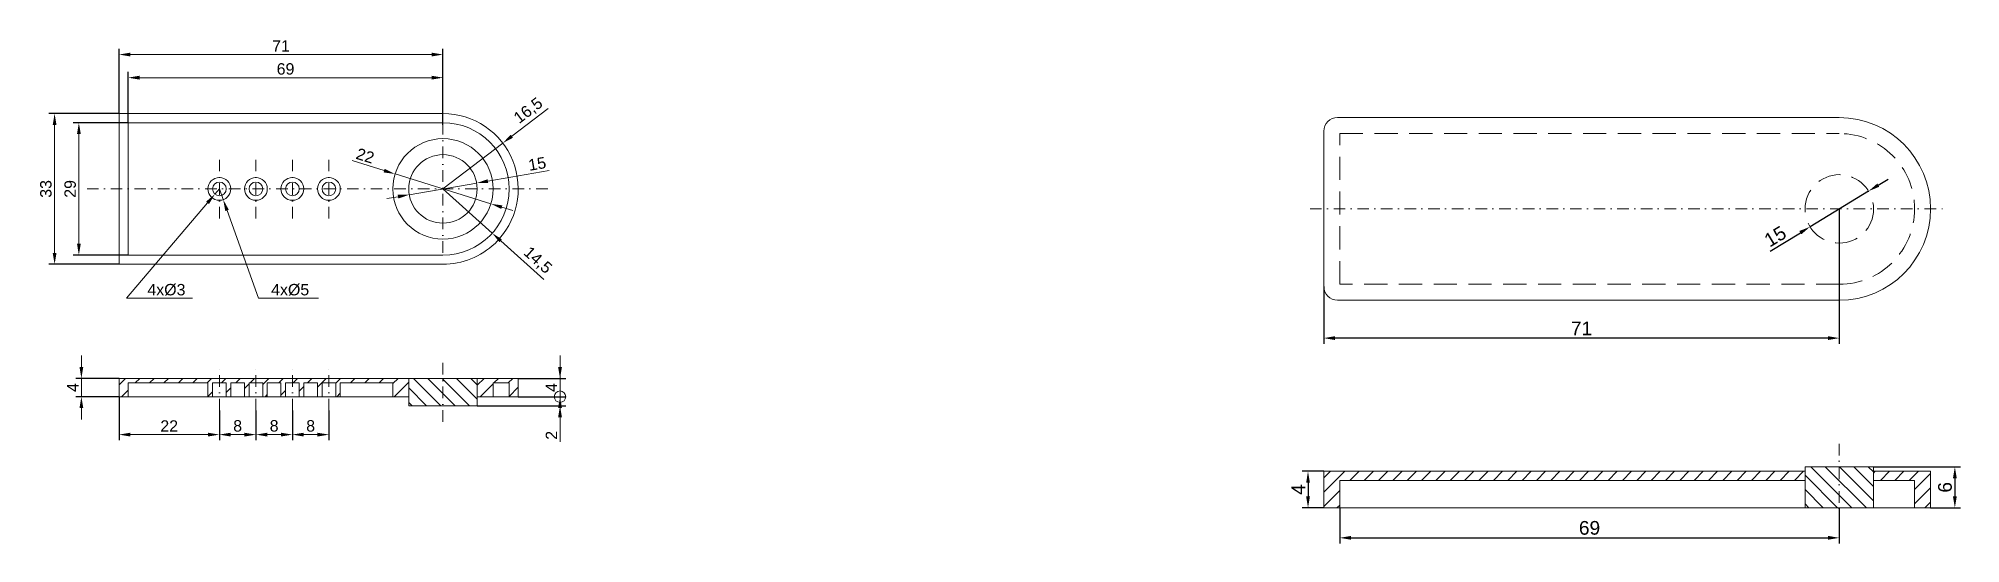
# Model space of a CAD drawing. Header units: millimetres. Extents: x 97 to 518, y 67 to 178.
import ezdxf

# ---------------------------------------------------------------- set-up
doc = ezdxf.new("R2010")
doc.units = ezdxf.units.MM
doc.linetypes.add('TRAZO_Y_PUNTO', pattern=[25.4, 12.7, -6.35, 0, -6.35])
doc.linetypes.add('TRAZOS', pattern=[19.05, 12.7, -6.35])
for name, color, linetype, lineweight in [('01_Contornos', 7, 'Continuous', 20), ('02_Ocultas', 4, 'TRAZOS', 20), ('03_Ejes', 1, 'TRAZO_Y_PUNTO', 18), ('04_Cotas', 3, 'Continuous', 18)]:
    doc.layers.add(name, color=color, linetype=linetype, lineweight=lineweight)
doc.styles.add('UNE', font='arial.ttf')
doc.dimstyles.new('CotasUNE', dxfattribs={"dimtxt": 3, "dimasz": 2.5, "dimexe": 1.25, "dimexo": 0, "dimtad": 1, "dimtxsty": 'UNE', "dimcen": 2.5, "dimclrd": 256, "dimclrt": 256, "dimadec": 0, "dimazin": 0, "dimtfac": 1, "dimtmove": 0, "dimatfit": 3, "dimfxl": 1, "dimarcsym": 0})
doc.dimstyles.new('UNE-cotas', dxfattribs={"dimtxt": 2.5, "dimasz": 2.5, "dimexe": 1.25, "dimexo": 0, "dimtad": 1, "dimtxsty": 'UNE', "dimcen": 2.5, "dimclrd": 256, "dimclrt": 256, "dimadec": 0, "dimazin": 0, "dimtfac": 1, "dimtmove": 0, "dimatfit": 3, "dimfxl": 1, "dimtfillclr": 256, "dimlwd": -1, "dimarcsym": 0})

# ---------------------------------------------------------------- blocks, each defined once
blk = doc.blocks.new('*D4')
at = {"layer": '04_Cotas', "color": 0, "lineweight": -2, "transparency": 16777216}
for p, q in [((114.77, 99.56), (114.77, 90.01)), ((136.77, 96.56), (136.77, 90.01))]:
    blk.add_line(p, q, dxfattribs=at)
at = {"layer": '04_Cotas', "linetype": 'Continuous', "transparency": 16777216}
blk.add_line((117.27, 91.26), (134.27, 91.26), dxfattribs=at)
at = {"layer": '04_Cotas', "transparency": 16777216}
for points in [[(117.27, 91.67), (117.27, 90.84), (114.77, 91.26)], [(134.27, 91.67), (134.27, 90.84), (136.77, 91.26)]]:
    blk.add_solid(points, dxfattribs=at)
at = {"layer": '04_Cotas', "transparency": 16777216, "insert": (125.77, 93.14), "char_height": 2.5, "attachment_point": 5, "style": 'UNE'}
blk.add_mtext('22', dxfattribs=at)
blk = doc.blocks.new('*D5')
at = {"layer": '04_Cotas', "color": 0, "lineweight": -2, "transparency": 16777216}
for p, q in [((136.77, 96.56), (136.77, 90.01)), ((144.77, 96.56), (144.77, 90.01))]:
    blk.add_line(p, q, dxfattribs=at)
at = {"layer": '04_Cotas', "linetype": 'Continuous', "transparency": 16777216}
blk.add_line((139.27, 91.26), (142.27, 91.26), dxfattribs=at)
at = {"layer": '04_Cotas', "transparency": 16777216}
for points in [[(139.27, 91.67), (139.27, 90.84), (136.77, 91.26)], [(142.27, 91.67), (142.27, 90.84), (144.77, 91.26)]]:
    blk.add_solid(points, dxfattribs=at)
at = {"layer": '04_Cotas', "transparency": 16777216, "insert": (140.77, 93.16), "char_height": 2.5, "attachment_point": 5, "style": 'UNE'}
blk.add_mtext('8', dxfattribs=at)
blk = doc.blocks.new('*D6')
at = {"layer": '04_Cotas', "color": 0, "lineweight": -2, "transparency": 16777216}
for p, q in [((144.77, 96.56), (144.77, 90.01)), ((152.77, 96.56), (152.77, 90.01))]:
    blk.add_line(p, q, dxfattribs=at)
at = {"layer": '04_Cotas', "linetype": 'Continuous', "transparency": 16777216}
blk.add_line((147.27, 91.26), (150.27, 91.26), dxfattribs=at)
at = {"layer": '04_Cotas', "transparency": 16777216}
for points in [[(147.27, 91.67), (147.27, 90.84), (144.77, 91.26)], [(150.27, 91.67), (150.27, 90.84), (152.77, 91.26)]]:
    blk.add_solid(points, dxfattribs=at)
at = {"layer": '04_Cotas', "transparency": 16777216, "insert": (148.77, 93.16), "char_height": 2.5, "attachment_point": 5, "style": 'UNE'}
blk.add_mtext('8', dxfattribs=at)
blk = doc.blocks.new('*D7')
at = {"layer": '04_Cotas', "color": 0, "lineweight": -2, "transparency": 16777216}
for p, q in [((152.77, 96.56), (152.77, 90.01)), ((160.77, 96.56), (160.77, 90.01))]:
    blk.add_line(p, q, dxfattribs=at)
at = {"layer": '04_Cotas', "linetype": 'Continuous', "transparency": 16777216}
blk.add_line((155.27, 91.26), (158.27, 91.26), dxfattribs=at)
at = {"layer": '04_Cotas', "transparency": 16777216}
for points in [[(155.27, 91.67), (155.27, 90.84), (152.77, 91.26)], [(158.27, 91.67), (158.27, 90.84), (160.77, 91.26)]]:
    blk.add_solid(points, dxfattribs=at)
at = {"layer": '04_Cotas', "transparency": 16777216, "insert": (156.77, 93.16), "char_height": 2.5, "attachment_point": 5, "style": 'UNE'}
blk.add_mtext('8', dxfattribs=at)
blk = doc.blocks.new('*D8')
at = {"layer": '04_Cotas', "color": 0, "lineweight": -2, "transparency": 16777216}
for p, q in [((116.77, 159.56), (116.77, 170.67)), ((185.77, 159.06), (185.77, 170.67))]:
    blk.add_line(p, q, dxfattribs=at)
at = {"layer": '04_Cotas', "linetype": 'Continuous', "transparency": 16777216}
blk.add_line((119.27, 169.42), (183.27, 169.42), dxfattribs=at)
at = {"layer": '04_Cotas', "transparency": 16777216}
for points in [[(119.27, 169.84), (119.27, 169), (116.77, 169.42)], [(183.27, 169.84), (183.27, 169), (185.77, 169.42)]]:
    blk.add_solid(points, dxfattribs=at)
at = {"layer": '04_Cotas', "transparency": 16777216, "insert": (151.27, 171.32), "char_height": 2.5, "attachment_point": 5, "style": 'UNE'}
blk.add_mtext('69', dxfattribs=at)
blk = doc.blocks.new('*D9')
at = {"layer": '04_Cotas', "color": 0, "lineweight": -2, "transparency": 16777216}
for p, q in [((114.77, 161.56), (114.77, 175.73)), ((185.77, 170.67), (185.77, 175.73))]:
    blk.add_line(p, q, dxfattribs=at)
at = {"layer": '04_Cotas', "linetype": 'Continuous', "transparency": 16777216}
blk.add_line((117.27, 174.48), (183.27, 174.48), dxfattribs=at)
at = {"layer": '04_Cotas', "transparency": 16777216}
for points in [[(117.27, 174.9), (117.27, 174.07), (114.77, 174.48)], [(183.27, 174.9), (183.27, 174.07), (185.77, 174.48)]]:
    blk.add_solid(points, dxfattribs=at)
at = {"layer": '04_Cotas', "transparency": 16777216, "insert": (150.27, 176.36), "char_height": 2.5, "attachment_point": 5, "style": 'UNE'}
blk.add_mtext('71', dxfattribs=at)
blk = doc.blocks.new('*D10')
at = {"layer": '04_Cotas', "color": 0, "lineweight": -2, "transparency": 16777216}
for p, q in [((116.77, 159.56), (104.72, 159.56)), ((116.77, 130.56), (104.72, 130.56))]:
    blk.add_line(p, q, dxfattribs=at)
at = {"layer": '04_Cotas', "linetype": 'Continuous', "transparency": 16777216}
blk.add_line((105.97, 157.06), (105.97, 133.06), dxfattribs=at)
at = {"layer": '04_Cotas', "transparency": 16777216}
for points in [[(105.56, 157.06), (106.39, 157.06), (105.97, 159.56)], [(105.56, 133.06), (106.39, 133.06), (105.97, 130.56)]]:
    blk.add_solid(points, dxfattribs=at)
at = {"layer": '04_Cotas', "transparency": 16777216, "insert": (104.07, 145.06), "char_height": 2.5, "attachment_point": 5, "rotation": 90, "style": 'UNE'}
blk.add_mtext('29', dxfattribs=at)
blk = doc.blocks.new('*D3')
at = {"layer": '04_Cotas', "color": 0, "lineweight": -2, "transparency": 16777216}
for p, q in [((114.77, 161.56), (99.4, 161.56)), ((114.77, 128.56), (99.4, 128.56))]:
    blk.add_line(p, q, dxfattribs=at)
at = {"layer": '04_Cotas', "linetype": 'Continuous', "transparency": 16777216}
blk.add_line((100.65, 159.06), (100.65, 131.06), dxfattribs=at)
at = {"layer": '04_Cotas', "transparency": 16777216}
for points in [[(100.24, 159.06), (101.07, 159.06), (100.65, 161.56)], [(100.24, 131.06), (101.07, 131.06), (100.65, 128.56)]]:
    blk.add_solid(points, dxfattribs=at)
at = {"layer": '04_Cotas', "transparency": 16777216, "insert": (98.75, 145.06), "char_height": 2.5, "attachment_point": 5, "rotation": 90, "style": 'UNE'}
blk.add_mtext('33', dxfattribs=at)
blk = doc.blocks.new('*D11')
at = {"layer": '04_Cotas', "linetype": 'Continuous', "transparency": 16777216}
for p, q in [((106.52, 106.06), (106.52, 108.56)), ((106.52, 99.56), (106.52, 103.56)), ((106.52, 97.06), (106.52, 94.56))]:
    blk.add_line(p, q, dxfattribs=at)
at = {"layer": '04_Cotas', "color": 0, "lineweight": -2, "transparency": 16777216}
for p, q in [((114.77, 103.56), (105.27, 103.56)), ((114.77, 99.56), (105.27, 99.56))]:
    blk.add_line(p, q, dxfattribs=at)
at = {"layer": '04_Cotas', "transparency": 16777216}
for points in [[(106.11, 106.06), (106.94, 106.06), (106.52, 103.56)], [(106.11, 97.06), (106.94, 97.06), (106.52, 99.56)]]:
    blk.add_solid(points, dxfattribs=at)
at = {"layer": '04_Cotas', "transparency": 16777216, "insert": (104.65, 101.56), "char_height": 2.5, "attachment_point": 5, "rotation": 90, "style": 'UNE'}
blk.add_mtext('4', dxfattribs=at)
blk = doc.blocks.new('_Origin')
at = {"color": 0, "linetype": 'ByBlock', "lineweight": -2}
blk.add_line((0, 0), (-1, 0), dxfattribs=at)
blk.add_circle((0, 0), 0.5, dxfattribs=at)
blk = doc.blocks.new('*D12')
at = {"layer": '04_Cotas', "linetype": 'Continuous', "transparency": 16777216}
for p, q in [((211.43, 102.06), (211.43, 104.56)), ((211.43, 99.56), (211.43, 97.56)), ((211.43, 95.06), (211.43, 89.66))]:
    blk.add_line(p, q, dxfattribs=at)
at = {"layer": '04_Cotas', "color": 0, "lineweight": -2, "transparency": 16777216}
for p, q in [((193.27, 97.56), (212.68, 97.56)), ((202.27, 99.56), (212.68, 99.56))]:
    blk.add_line(p, q, dxfattribs=at)
at = {"layer": '04_Cotas', "transparency": 16777216}
blk.add_solid([(211.01, 95.06), (211.85, 95.06), (211.43, 97.56)], dxfattribs=at)
at = {"layer": '04_Cotas', "transparency": 16777216, "xscale": 2.5, "yscale": 2.5, "zscale": 2.5, "rotation": 270}
blk.add_blockref('_Origin', (211.43, 99.56), dxfattribs=at)
at = {"layer": '04_Cotas', "transparency": 16777216, "insert": (209.55, 91.11), "char_height": 2.5, "attachment_point": 5, "rotation": 90, "style": 'UNE'}
blk.add_mtext('2', dxfattribs=at)
blk = doc.blocks.new('*D13')
at = {"layer": '04_Cotas', "linetype": 'Continuous', "transparency": 16777216}
for p, q in [((209.02, 149.07), (195.62, 146.76)), ((175.92, 143.36), (173.45, 142.94)), ((178.38, 143.79), (193.16, 146.34))]:
    blk.add_line(p, q, dxfattribs=at)
at = {"layer": '04_Cotas', "transparency": 16777216}
for points in [[(175.84, 143.78), (175.99, 142.95), (178.38, 143.79)], [(195.55, 147.17), (195.7, 146.35), (193.16, 146.34)]]:
    blk.add_solid(points, dxfattribs=at)
at = {"layer": '04_Cotas', "transparency": 16777216, "insert": (206.42, 150.55), "char_height": 2.5, "attachment_point": 5, "rotation": 9.7806, "style": 'UNE'}
blk.add_mtext('15', dxfattribs=at)
blk = doc.blocks.new('*D14')
at = {"layer": '04_Cotas', "linetype": 'Continuous', "transparency": 16777216}
for p, q in [((165.86, 151.26), (172.88, 149.07)), ((196.27, 141.8), (175.27, 148.33)), ((198.66, 141.05), (201.05, 140.31))]:
    blk.add_line(p, q, dxfattribs=at)
at = {"layer": '04_Cotas', "transparency": 16777216}
for points in [[(173, 149.47), (172.76, 148.68), (175.27, 148.33)], [(198.78, 141.45), (198.54, 140.66), (196.27, 141.8)]]:
    blk.add_solid(points, dxfattribs=at)
at = {"layer": '04_Cotas', "transparency": 16777216, "insert": (168.74, 152.33), "char_height": 2.5, "attachment_point": 5, "rotation": 342.7208, "style": 'UNE'}
blk.add_mtext('22', dxfattribs=at)
blk = doc.blocks.new('*D15')
at = {"layer": '04_Cotas', "linetype": 'Continuous', "transparency": 16777216}
for p, q in [((185.77, 145.06), (196.56, 135.38)), ((207.85, 125.25), (198.42, 133.71))]:
    blk.add_line(p, q, dxfattribs=at)
at = {"layer": '04_Cotas', "transparency": 16777216}
blk.add_solid([(198.7, 134.02), (198.14, 133.4), (196.56, 135.38)], dxfattribs=at)
at = {"layer": '04_Cotas', "transparency": 16777216, "insert": (206.47, 129.35), "char_height": 2.5, "attachment_point": 5, "rotation": 318.0964, "style": 'UNE'}
blk.add_mtext('14,5', dxfattribs=at)
blk = doc.blocks.new('*D16')
at = {"layer": '04_Cotas', "linetype": 'Continuous', "transparency": 16777216}
for p, q in [((136.77, 145.06), (135.8, 143.92)), ((116.4, 121.13), (134.18, 142.02))]:
    blk.add_line(p, q, dxfattribs=at)
at = {"layer": '04_Cotas', "transparency": 16777216}
blk.add_solid([(133.86, 142.29), (134.5, 141.75), (135.8, 143.92)], dxfattribs=at)
blk = doc.blocks.new('*D17')
at = {"layer": '04_Cotas', "linetype": 'Continuous', "transparency": 16777216}
for p, q in [((136.77, 145.06), (137.61, 142.71)), ((145.31, 121.13), (138.45, 140.35))]:
    blk.add_line(p, q, dxfattribs=at)
at = {"layer": '04_Cotas', "transparency": 16777216}
blk.add_solid([(138.84, 140.49), (138.06, 140.21), (137.61, 142.71)], dxfattribs=at)
blk = doc.blocks.new('*D18')
at = {"layer": '04_Cotas', "linetype": 'Continuous', "transparency": 16777216}
for p, q in [((208.83, 162.7), (200.86, 156.6)), ((185.77, 145.06), (198.88, 155.09))]:
    blk.add_line(p, q, dxfattribs=at)
at = {"layer": '04_Cotas', "transparency": 16777216}
blk.add_solid([(200.61, 156.94), (201.12, 156.27), (198.88, 155.09)], dxfattribs=at)
at = {"layer": '04_Cotas', "transparency": 16777216, "insert": (204.55, 162.1), "char_height": 2.5, "attachment_point": 5, "rotation": 37.4047, "style": 'UNE'}
blk.add_mtext('16,5', dxfattribs=at)
blk = doc.blocks.new('*D19')
at = {"layer": '04_Cotas', "linetype": 'Continuous', "transparency": 16777216}
for p, q in [((211.43, 106.06), (211.43, 108.56)), ((211.43, 103.56), (211.43, 99.56)), ((211.43, 97.06), (211.43, 94.56))]:
    blk.add_line(p, q, dxfattribs=at)
at = {"layer": '04_Cotas', "color": 0, "lineweight": -2, "transparency": 16777216}
for p, q in [((202.27, 103.56), (212.68, 103.56)), ((202.27, 99.56), (212.68, 99.56))]:
    blk.add_line(p, q, dxfattribs=at)
at = {"layer": '04_Cotas', "transparency": 16777216}
for points in [[(211.01, 106.06), (211.85, 106.06), (211.43, 103.56)], [(211.01, 97.06), (211.85, 97.06), (211.43, 99.56)]]:
    blk.add_solid(points, dxfattribs=at)
at = {"layer": '04_Cotas', "transparency": 16777216, "insert": (209.55, 101.56), "char_height": 2.5, "attachment_point": 5, "rotation": 90, "style": 'UNE'}
blk.add_mtext('4', dxfattribs=at)
blk = doc.blocks.new('*D38')
at = {"layer": '04_Cotas', "lineweight": -2, "transparency": 16777216}
for p, q in [((498.23, 144.58), (485.42, 136.78)), ((500.36, 145.88), (502.5, 147.18)), ((476.63, 131.43), (483.28, 135.48))]:
    blk.add_line(p, q, dxfattribs=at)
at = {"layer": '04_Cotas', "transparency": 16777216}
for points in [[(500.15, 146.24), (500.58, 145.53), (498.23, 144.58)], [(483.06, 135.84), (483.5, 135.13), (485.42, 136.78)]]:
    blk.add_solid(points, dxfattribs=at)
at = {"layer": '04_Cotas', "transparency": 16777216, "insert": (477.77, 134.65), "char_height": 3, "attachment_point": 5, "rotation": 31.33, "style": 'UNE'}
blk.add_mtext('15', dxfattribs=at)
blk = doc.blocks.new('*D40')
at = {"layer": '04_Cotas', "color": 0, "lineweight": -2, "transparency": 16777216}
for p, q in [((491.82, 140.68), (491.82, 111.14)), ((378.82, 123.68), (378.82, 111.14))]:
    blk.add_line(p, q, dxfattribs=at)
at = {"layer": '04_Cotas', "lineweight": -2, "transparency": 16777216}
blk.add_line((489.32, 112.39), (381.32, 112.39), dxfattribs=at)
at = {"layer": '04_Cotas', "transparency": 16777216}
for points in [[(381.32, 112.81), (381.32, 111.97), (378.82, 112.39)], [(489.32, 112.81), (489.32, 111.97), (491.82, 112.39)]]:
    blk.add_solid(points, dxfattribs=at)
at = {"layer": '04_Cotas', "transparency": 16777216, "insert": (435.32, 114.52), "char_height": 3, "attachment_point": 5, "style": 'UNE'}
blk.add_mtext('71', dxfattribs=at)
blk = doc.blocks.new('*D42')
at = {"layer": '04_Cotas', "color": 0, "lineweight": -2, "transparency": 16777216}
for p, q in [((378.82, 83.22), (374.12, 83.22)), ((378.82, 75.22), (374.12, 75.22))]:
    blk.add_line(p, q, dxfattribs=at)
at = {"layer": '04_Cotas', "lineweight": -2, "transparency": 16777216}
blk.add_line((375.37, 80.72), (375.37, 77.72), dxfattribs=at)
at = {"layer": '04_Cotas', "transparency": 16777216}
for points in [[(374.96, 80.72), (375.79, 80.72), (375.37, 83.22)], [(374.96, 77.72), (375.79, 77.72), (375.37, 75.22)]]:
    blk.add_solid(points, dxfattribs=at)
at = {"layer": '04_Cotas', "transparency": 16777216, "insert": (373.25, 79.22), "char_height": 3, "width": 1.9768, "attachment_point": 5, "rotation": 90, "style": 'UNE'}
blk.add_mtext('4', dxfattribs=at)
blk = doc.blocks.new('*D43')
at = {"layer": '04_Cotas', "color": 0, "lineweight": -2, "transparency": 16777216}
for p, q in [((499.32, 84.22), (518.39, 84.22)), ((511.82, 75.22), (518.39, 75.22))]:
    blk.add_line(p, q, dxfattribs=at)
at = {"layer": '04_Cotas', "lineweight": -2, "transparency": 16777216}
blk.add_line((517.14, 81.72), (517.14, 77.72), dxfattribs=at)
at = {"layer": '04_Cotas', "transparency": 16777216}
for points in [[(516.73, 81.72), (517.56, 81.72), (517.14, 84.22)], [(516.73, 77.72), (517.56, 77.72), (517.14, 75.22)]]:
    blk.add_solid(points, dxfattribs=at)
at = {"layer": '04_Cotas', "transparency": 16777216, "insert": (514.99, 79.72), "char_height": 3, "attachment_point": 5, "rotation": 90, "style": 'UNE'}
blk.add_mtext('6', dxfattribs=at)
blk = doc.blocks.new('*D44')
at = {"layer": '04_Cotas', "color": 0, "lineweight": -2, "transparency": 16777216}
for p, q in [((382.32, 75.22), (382.32, 67.41)), ((491.82, 75.22), (491.82, 67.41))]:
    blk.add_line(p, q, dxfattribs=at)
at = {"layer": '04_Cotas', "lineweight": -2, "transparency": 16777216}
blk.add_line((384.82, 68.66), (489.32, 68.66), dxfattribs=at)
at = {"layer": '04_Cotas', "transparency": 16777216}
for points in [[(384.82, 69.08), (384.82, 68.24), (382.32, 68.66)], [(489.32, 69.08), (489.32, 68.24), (491.82, 68.66)]]:
    blk.add_solid(points, dxfattribs=at)
at = {"layer": '04_Cotas', "transparency": 16777216, "insert": (437.07, 70.82), "char_height": 3, "attachment_point": 5, "style": 'UNE'}
blk.add_mtext('69', dxfattribs=at)

msp = doc.modelspace()

# ---------------------------------------------------------------- hatches: boundary and pattern name
at = {"layer": '01_Contornos'}
h = msp.add_hatch(dxfattribs=at)
h.set_pattern_fill('LINE', color=256, scale=0.7, angle=45)
h.set_pattern_definition([(45, (64.7702, 61.5636), (-1.571545, 1.571545), [])])
h.paths.add_polyline_path([(116.77, 102.564), (134.27, 102.564), (134.27, 99.564), (135.27, 99.564), (135.27, 102.564), (138.27, 102.564), (138.27, 99.564), (139.27, 99.564), (139.27, 102.564), (142.27, 102.564), (142.27, 99.564), (143.27, 99.564), (143.27, 102.564), (146.27, 102.564), (146.27, 99.564), (147.27, 99.564), (147.27, 102.564), (150.27, 102.564), (150.27, 99.564), (151.27, 99.564), (151.27, 102.564), (154.27, 102.564), (154.27, 99.564), (155.27, 99.564), (155.27, 102.564), (158.27, 102.564), (158.27, 99.564), (159.27, 99.564), (159.27, 102.564), (162.27, 102.564), (162.27, 99.564), (163.27, 99.564), (163.27, 102.564), (174.77, 102.564), (174.77, 99.564), (178.27, 99.564), (178.27, 103.564), (114.77, 103.564), (114.77, 99.564), (116.77, 99.564)])
h.paths.add_polyline_path([(196.77, 102.564), (200.27, 102.564), (200.27, 99.564), (202.27, 99.564), (202.27, 103.564), (193.27, 103.564), (193.27, 99.564), (196.77, 99.564)])
h = msp.add_hatch(dxfattribs=at)
h.set_pattern_fill('ANSI31', color=0, scale=0.7, angle=90)
h.paths.add_polyline_path([(185.77, 103.564), (178.27, 103.564), (178.27, 97.564), (185.77, 97.564)])
h.paths.add_polyline_path([(193.27, 103.564), (185.77, 103.564), (185.77, 97.564), (193.27, 97.564)])
h = msp.add_hatch(dxfattribs=at)
h.set_pattern_fill('ANSI31', color=0, scale=0.7)
h.set_pattern_definition([(45, (145.8413, -22.3398), (-1.571545, 1.571545), [])])
h.paths.add_polyline_path([(382.322, 81.224), (484.322, 81.224), (484.322, 83.224), (378.822, 83.224), (378.822, 75.224), (382.322, 75.224)])
h.paths.add_polyline_path([(511.822, 83.224), (499.322, 83.224), (499.322, 81.224), (508.322, 81.224), (508.322, 75.224), (511.822, 75.224)])
h = msp.add_hatch(dxfattribs=at)
h.set_pattern_fill('ANSI31', color=0, scale=0.7, angle=90)
h.set_pattern_definition([(135, (145.8413, -22.3398), (-1.571545, -1.571545), [])])
h.paths.add_polyline_path([(484.322, 84.224), (484.322, 83.224), (484.322, 81.224), (484.322, 75.224), (499.322, 75.224), (499.322, 81.224), (499.322, 83.224), (499.322, 84.224)])

# ---------------------------------------------------------------- linework, layer by layer
for p, q in [((114.77, 161.564), (185.77, 161.564)), ((114.77, 161.564), (114.77, 128.564)), ((381.822, 160.682), (491.822, 160.682)), ((116.77, 130.564), (116.77, 159.564)), ((116.77, 159.564), (185.77, 159.564)), ((378.822, 123.682), (378.822, 157.682)), ((114.77, 128.564), (185.77, 128.564)), ((185.77, 130.564), (116.77, 130.564)), ((491.822, 120.682), (381.822, 120.682)), ((114.77, 103.564), (178.27, 103.564)), ((114.77, 103.564), (114.77, 99.564)), ((116.77, 99.564), (116.77, 102.564)), ((116.77, 102.564), (134.27, 102.564)), ((134.27, 99.564), (134.27, 102.564)), ((135.27, 102.564), (138.27, 102.564)), ((135.27, 99.564), (135.27, 102.564)), ((138.27, 99.564), (138.27, 102.564)), ((139.27, 102.564), (142.27, 102.564)), ((139.27, 99.564), (139.27, 102.564)), ((142.27, 99.564), (142.27, 102.564)), ((143.27, 102.564), (146.27, 102.564)), ((143.27, 99.564), (143.27, 102.564)), ((146.27, 99.564), (146.27, 102.564)), ((147.27, 102.564), (150.27, 102.564)), ((147.27, 99.564), (147.27, 102.564)), ((150.27, 99.564), (150.27, 102.564)), ((151.27, 102.564), (154.27, 102.564)), ((151.27, 99.564), (151.27, 102.564)), ((154.27, 99.564), (154.27, 102.564)), ((155.27, 102.564), (158.27, 102.564)), ((155.27, 99.564), (155.27, 102.564)), ((158.27, 99.564), (158.27, 102.564)), ((159.27, 102.564), (162.27, 102.564)), ((159.27, 99.564), (159.27, 102.564)), ((162.27, 99.564), (162.27, 102.564)), ((163.27, 102.564), (174.77, 102.564)), ((163.27, 99.564), (163.27, 102.564)), ((174.77, 99.564), (174.77, 102.564)), ((178.27, 97.564), (178.27, 103.564)), ((178.27, 103.564), (193.27, 103.564)), ((193.27, 97.564), (193.27, 103.564)), ((193.27, 103.564), (202.27, 103.564)), ((196.77, 102.564), (200.27, 102.564)), ((196.77, 99.564), (196.77, 102.564)), ((200.27, 102.564), (200.27, 99.564)), ((202.27, 99.564), (202.27, 103.564)), ((114.77, 99.564), (178.27, 99.564)), ((193.27, 97.564), (178.27, 97.564)), ((193.27, 99.564), (202.27, 99.564)), ((378.822, 83.224), (378.822, 75.224)), ((378.822, 83.224), (484.322, 83.224)), ((484.322, 83.224), (484.322, 84.224)), ((484.322, 84.224), (499.322, 84.224)), ((484.322, 81.224), (484.322, 75.224)), ((499.322, 84.224), (499.322, 83.224)), ((499.322, 83.224), (511.822, 83.224)), ((499.322, 81.224), (499.322, 75.224)), ((511.822, 83.224), (511.822, 75.224)), ((378.822, 75.224), (511.822, 75.224))]:
    msp.add_line(p, q, dxfattribs=at)
at = {"layer": '01_Contornos', "ltscale": 0.4}
for p, q in [((382.322, 81.224), (484.322, 81.224)), ((382.322, 81.224), (382.322, 75.224)), ((484.322, 81.224), (484.322, 83.224)), ((499.322, 81.224), (499.322, 83.224)), ((499.322, 81.224), (508.322, 81.224)), ((508.322, 81.224), (508.322, 75.224))]:
    msp.add_line(p, q, dxfattribs=at)
at = {"layer": '01_Contornos'}
for centre, radius in [((185.77, 145.064), 11), ((185.77, 145.064), 7.5), ((136.77, 145.064), 2.5), ((144.77, 145.064), 2.5), ((152.77, 145.064), 2.5), ((160.77, 145.064), 2.5), ((136.77, 145.064), 1.5), ((144.77, 145.064), 1.5), ((152.77, 145.064), 1.5), ((160.77, 145.064), 1.5)]:
    msp.add_circle(centre, radius, dxfattribs=at)
for centre, radius, start, end in [((185.77, 145.064), 16.5, 313.7423, 90), ((381.822, 157.682), 3, 90, 180), ((491.822, 140.682), 20, 270, 90), ((185.77, 145.064), 14.5, 270, 90), ((185.77, 145.064), 16.5, 270, 313.7423), ((381.822, 123.682), 3, 180, 270)]:
    msp.add_arc(centre, radius, start, end, dxfattribs=at)
at = {"layer": '02_Ocultas', "ltscale": 0.4}
for p, q in [((382.322, 124.182), (382.322, 157.182)), ((382.322, 157.182), (491.822, 157.182)), ((491.822, 124.182), (382.322, 124.182))]:
    msp.add_line(p, q, dxfattribs=at)
msp.add_circle((491.822, 140.682), 7.5, dxfattribs=at)
msp.add_arc((491.822, 140.682), 16.5, 270, 90, dxfattribs=at)
at = {"layer": '03_Ejes', "ltscale": 0.2}
for p, q in [((185.77, 131.064), (185.77, 159.064)), ((136.77, 138.564), (136.77, 151.564)), ((144.77, 138.564), (144.77, 151.564)), ((152.77, 138.564), (152.77, 151.564)), ((160.77, 138.564), (160.77, 151.564)), ((107.77, 145.064), (209.27, 145.064)), ((375.822, 140.682), (514.822, 140.682)), ((136.77, 96.564), (136.77, 105.564)), ((144.77, 96.564), (144.77, 105.564)), ((152.77, 96.564), (152.77, 105.564)), ((160.77, 96.564), (160.77, 105.564)), ((185.77, 94.064), (185.77, 107.064)), ((491.822, 89.224), (491.822, 70.224))]:
    msp.add_line(p, q, dxfattribs=at)
at = {"layer": '04_Cotas'}
for p, q in [((116.4, 121.125), (130.892, 121.125)), ((145.309, 121.125), (158.457, 121.125))]:
    msp.add_line(p, q, dxfattribs=at)

# ---------------------------------------------------------------- texts
at = {"layer": '04_Cotas', "style": 'UNE'}
for s, p in [('4x%%C3', (120.986, 121.75)), ('4x%%C5', (148.109, 121.75))]:
    msp.add_text(s, height=2.5, dxfattribs=at).set_placement(p)

# ---------------------------------------------------------------- dimensions: what is measured, and where the dimension line sits
at = {"layer": '04_Cotas'}
for base, p1, p2, picture, middle in [((185.77, 174.482), (114.77, 161.564), (185.77, 170.669), '*D9', (150.27, 176.363)), ((185.77, 169.419), (116.77, 159.564), (185.77, 159.064), '*D8', (151.27, 171.321)), ((136.77, 91.256), (114.77, 99.564), (136.77, 96.564), '*D4', (125.77, 93.136)), ((144.77, 91.256), (136.77, 96.564), (144.77, 96.564), '*D5', (140.77, 93.157)), ((152.77, 91.256), (144.77, 96.564), (152.77, 96.564), '*D6', (148.77, 93.157)), ((160.77, 91.256), (152.77, 96.564), (160.77, 96.564), '*D7', (156.77, 93.157))]:
    dim = msp.add_linear_dim(base=base, p1=p1, p2=p2, dimstyle='UNE-cotas', override={"dimclrd": 256, "dimclrt": 256}, dxfattribs=at)
    dim.commit()
    dim.dimension.update_dxf_attribs({"geometry": picture, "text_midpoint": middle})
at = {"layer": '04_Cotas', "transparency": 33554687}
dim = msp.add_radius_dim(center=(185.77, 145.064), mpoint=(198.877, 155.086), text='16,5', dimstyle='UNE-cotas', override={"dimclrd": 256, "dimclre": 256, "dimclrt": 256, "dimtfill": 0, "dimtfillclr": 256, "dimlwe": 65535}, dxfattribs=at)
dim.commit()
dim.dimension.update_dxf_attribs({"geometry": '*D18', "text_midpoint": (204.547, 162.1)})
at = {"layer": '04_Cotas'}
for base, p1, p2, picture, middle in [((100.654, 128.564), (114.77, 161.564), (114.77, 128.564), '*D3', (98.751, 145.064)), ((105.972, 130.564), (116.77, 159.564), (116.77, 130.564), '*D10', (104.071, 145.064)), ((106.524, 103.564), (114.77, 99.564), (114.77, 103.564), '*D11', (104.649, 101.564)), ((211.43, 99.564), (202.27, 103.564), (202.27, 99.564), '*D19', (209.555, 101.564))]:
    dim = msp.add_linear_dim(base=base, p1=p1, p2=p2, angle=90, dimstyle='UNE-cotas', override={"dimclrd": 256, "dimclrt": 256}, dxfattribs=at)
    dim.commit()
    dim.dimension.update_dxf_attribs({"geometry": picture, "text_midpoint": middle})
dim = msp.add_diameter_dim_2p(p1=(196.274, 141.796), p2=(175.267, 148.331), text='22', dimstyle='UNE-cotas', override={"dimclrd": 256, "dimclrt": 256}, dxfattribs=at)
dim.commit()
dim.dimension.update_dxf_attribs({"geometry": '*D14', "text_midpoint": (168.736, 152.331)})
dim = msp.add_diameter_dim_2p(p1=(178.379, 143.79), p2=(193.161, 146.338), text='15', dimstyle='UNE-cotas', override={"dimclrd": 256, "dimclrt": 256}, dxfattribs=at)
dim.commit()
dim.dimension.update_dxf_attribs({"geometry": '*D13', "text_midpoint": (206.744, 148.679), "dimtype": 163})
for center, mpoint, text, override, picture, middle in [((136.77, 145.064), (135.798, 143.921), ' ', {"dimclrd": 256}, '*D16', (116.4, 121.125)), ((136.77, 145.064), (137.61, 142.709), ' ', {"dimclrd": 256}, '*D17', (145.309, 121.125)), ((185.77, 145.064), (196.562, 135.379), '14,5', {"dimclrd": 256, "dimclrt": 256}, '*D15', (205.05, 127.763))]:
    dim = msp.add_radius_dim(center=center, mpoint=mpoint, text=text, dimstyle='UNE-cotas', override=override, dxfattribs=at)
    dim.commit()
    dim.dimension.update_dxf_attribs({"geometry": picture, "text_midpoint": middle, "dimtype": 164})
dim = msp.add_diameter_dim_2p(p1=(498.228, 144.581), p2=(485.416, 136.782), text='15', dimstyle='CotasUNE', dxfattribs=at)
dim.commit()
dim.dimension.update_dxf_attribs({"geometry": '*D38', "text_midpoint": (477.765, 134.65)})
for base, p1, p2, text, picture, middle in [((378.822, 112.391), (491.822, 140.682), (378.822, 123.682), '71', '*D40', (435.322, 114.522)), ((491.822, 68.66), (382.322, 75.224), (491.822, 75.224), '69', '*D44', (437.072, 70.817))]:
    dim = msp.add_linear_dim(base=base, p1=p1, p2=p2, text=text, dimstyle='CotasUNE', dxfattribs=at)
    dim.commit()
    dim.dimension.update_dxf_attribs({"geometry": picture, "text_midpoint": middle})
dim = msp.add_linear_dim(base=(211.43, 99.564), p1=(193.27, 97.564), p2=(202.27, 99.564), angle=90, dimstyle='UNE-cotas', override={"dimblk2": 'Origin', "dimsah": 1, "dimclrd": 256, "dimclrt": 256}, dxfattribs=at)
dim.commit()
dim.dimension.update_dxf_attribs({"geometry": '*D12', "text_midpoint": (211.43, 91.111), "dimtype": 160})
for base, p1, p2, text, picture, middle in [((375.375, 75.224), (378.822, 83.224), (378.822, 75.224), '4', '*D42', (373.25, 79.224)), ((517.143, 75.224), (499.322, 84.224), (511.822, 75.224), '6', '*D43', (514.986, 79.724))]:
    dim = msp.add_linear_dim(base=base, p1=p1, p2=p2, angle=90, text=text, dimstyle='CotasUNE', dxfattribs=at)
    dim.commit()
    dim.dimension.update_dxf_attribs({"geometry": picture, "text_midpoint": middle})

doc.saveas('drawing.dxf')
